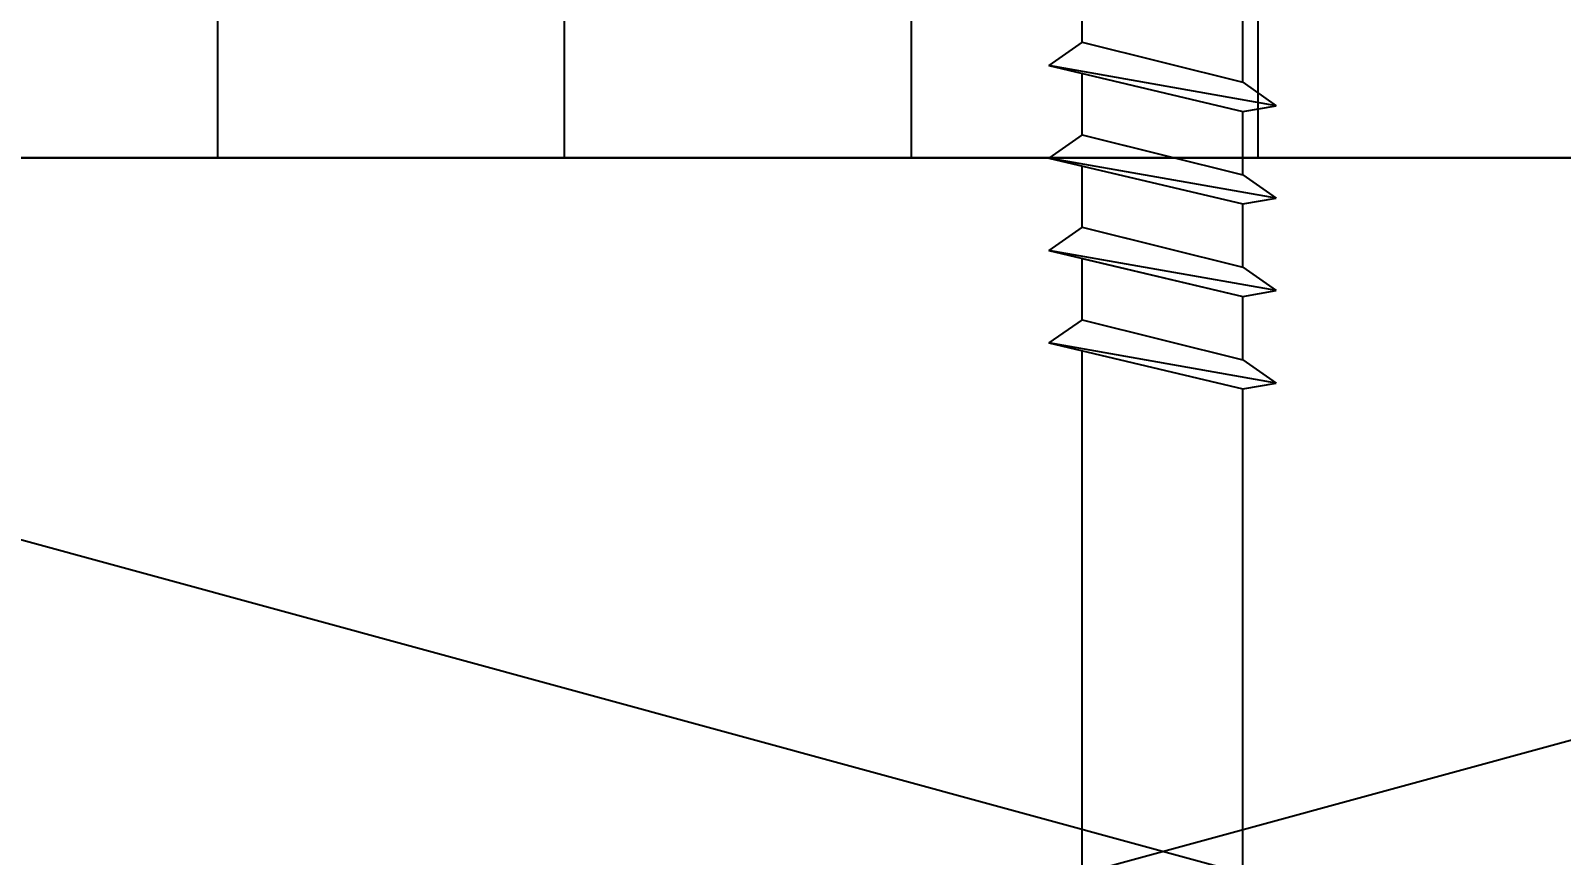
# Model space of a CAD drawing. Header units: inches. Extents: x -2661 to 42767, y -1222 to 9099.
# Drawn here: x -668.827 to -667.172, y 2641.201 to 2642.093 of the extents above; entities that cross this region are included whole.
import ezdxf
from ezdxf import colors
from ezdxf.entities.mleader import LeaderData, LeaderLine
from ezdxf.math import Vec2, Vec3

# ---------------------------------------------------------------- set-up
doc = ezdxf.new("R2010")
doc.units = ezdxf.units.IN
doc.header["$LTSCALE"] = 12
doc.header["$MEASUREMENT"] = 0
doc.layers.get('0').update_dxf_attribs({"linetype": 'CONTINUOUS'})
doc.layers.add('DESIGNER COMMENTS', color=221, linetype='CONTINUOUS', plot=False)
for name, color, linetype in [('S-ANNO-NOTE', 4, 'CONTINUOUS'), ('S-FASTENERS', 2, 'CONTINUOUS'), ('S-SIMPSON', 2, 'CONTINUOUS'), ('S-WOOD', 3, 'CONTINUOUS')]:
    doc.layers.add(name, color=color, linetype=linetype)
doc.styles.add('Arial', font='arial.ttf', dxfattribs={"width": 0.85})

# ---------------------------------------------------------------- blocks, each defined once
blk = doc.blocks.new('*U1284')
blk.add_lwpolyline([(1.5, -5.5), (0, -5.5), (0, 0), (1.5, 0)], close=True)
at = {"layer": 'S-WOOD', "color": 2}
for p, q in [((1.5, -5.5), (0, 0)), ((1.5, 0), (0, -5.5))]:
    blk.add_line(p, q, dxfattribs=at)
blk = doc.blocks.new('*U1147')
at = {"layer": 'S-WOOD'}
h = blk.add_hatch(dxfattribs=at)
h.set_pattern_fill('ANSI33', color=1, scale=3, angle=45, style=0)
h.set_pattern_definition([(90, (3.75, -8.375), (-0.75, 1e-16), []), (90, (4.125, -8), (-0.75, 1e-16), [0.375, -0.1875])])
h.paths.add_polyline_path([(5.25, -11.875), (0, -11.875), (0, 0), (5.25, 0)])
blk.add_lwpolyline([(5.25, -11.875), (0, -11.875), (0, 0), (5.25, 0)], close=True)
at = {"color": 4}
blk.add_lwpolyline([(0, 0), (5.25, 0), (5.25, -11.875), (0, -11.875)], close=True, dxfattribs=at)
blk = doc.blocks.new('SDS.25X6-f')
at = {"layer": 'S-SIMPSON'}
for p, q in [((-0.087, -0.536), (-0.087, -2.7912)), ((0.087, -0.5316), (0.087, -2.75)), ((0.087, -0.5316), (0.087, -2.75)), ((-0.087, -0.5749), (-0.087, -2.7912)), ((0.087, -2.6816), (0.087, -2.75)), ((0.087, -2.6816), (0.087, -2.75)), ((0.087, -2.6816), (0.087, -2.75)), ((0.087, -2.6816), (0.087, -2.75)), ((0.087, -2.6816), (0.087, -2.75)), ((0.087, -2.6816), (0.087, -2.75)), ((-0.087, -2.7249), (-0.087, -2.7912)), ((-0.087, -2.7249), (-0.087, -2.7912)), ((-0.087, -2.7249), (-0.087, -2.7912)), ((-0.087, -2.7249), (-0.087, -2.7912)), ((-0.087, -2.7249), (-0.087, -2.7912)), ((-0.087, -2.7249), (-0.087, -2.7912)), ((-0.087, -2.7249), (-0.087, -2.7912)), ((-0.087, -2.7249), (-0.087, -2.7912))]:
    blk.add_line(p, q, dxfattribs=at)
at = {"layer": 'S-SIMPSON', "color": 1}
for p, q in [((-0.123, -2.7997), (0.087, -2.75)), ((-0.123, -2.7997), (0.087, -2.75)), ((-0.123, -2.7997), (0.087, -2.75)), ((-0.123, -2.7997), (0.087, -2.75)), ((0.123, -2.7563), (-0.123, -2.7997)), ((0.123, -2.7563), (-0.123, -2.7997)), ((0.123, -2.7563), (-0.123, -2.7997)), ((0.123, -2.7563), (-0.123, -2.7997)), ((0.087, -2.75), (0.123, -2.7563)), ((0.087, -2.75), (0.123, -2.7563)), ((0.087, -2.75), (0.123, -2.7563)), ((0.087, -2.75), (0.123, -2.7563)), ((0.087, -2.7816), (0.123, -2.7563)), ((0.087, -2.7816), (0.123, -2.7563)), ((0.087, -2.7816), (0.123, -2.7563)), ((0.087, -2.7816), (0.123, -2.7563)), ((-0.087, -2.8249), (0.087, -2.7816)), ((-0.087, -2.8249), (0.087, -2.7816)), ((-0.087, -2.8249), (0.087, -2.7816)), ((-0.087, -2.8249), (0.087, -2.7816)), ((0.087, -2.7816), (0.087, -2.85)), ((0.087, -2.7816), (0.087, -2.85)), ((0.087, -2.7816), (0.087, -2.85)), ((0.087, -2.7816), (0.087, -2.85)), ((0.087, -2.7816), (0.087, -2.85)), ((0.087, -2.7816), (0.087, -2.85)), ((0.087, -2.7816), (0.087, -2.85)), ((0.087, -2.7816), (0.087, -2.85)), ((0.087, -2.7816), (0.087, -2.85)), ((0.087, -2.7816), (0.087, -2.85)), ((0.087, -2.7816), (0.087, -2.85)), ((0.087, -2.7816), (0.087, -2.85)), ((0.087, -2.7816), (0.087, -2.85)), ((0.087, -2.7816), (0.087, -2.85)), ((-0.087, -2.8249), (-0.123, -2.7997)), ((-0.087, -2.8249), (-0.123, -2.7997)), ((-0.087, -2.8249), (-0.123, -2.7997)), ((-0.087, -2.8249), (-0.123, -2.7997)), ((-0.087, -2.8249), (-0.123, -2.7997)), ((-0.087, -2.8249), (0, -2.8032)), ((-0.087, -2.8249), (-0.087, -2.8912)), ((-0.087, -2.8249), (-0.087, -2.8912)), ((-0.087, -2.8249), (-0.087, -2.8912)), ((-0.087, -2.8249), (-0.087, -2.8912)), ((-0.087, -2.8249), (-0.087, -2.8912)), ((-0.087, -2.8249), (-0.087, -2.8912)), ((-0.087, -2.8249), (-0.087, -2.8912)), ((-0.087, -2.8249), (-0.087, -2.8912)), ((-0.087, -2.8249), (-0.087, -2.8912)), ((-0.087, -2.8249), (-0.087, -2.8912)), ((-0.087, -2.8249), (-0.087, -2.8912)), ((-0.087, -2.8249), (-0.087, -2.8912)), ((-0.087, -2.8249), (-0.087, -2.8912)), ((-0.087, -2.8249), (-0.087, -2.8912)), ((-0.087, -2.8249), (-0.087, -2.8912)), ((-0.087, -2.8249), (-0.087, -2.8912)), ((-0.123, -2.8997), (0.087, -2.85)), ((-0.123, -2.8997), (0.087, -2.85)), ((-0.123, -2.8997), (0.087, -2.85)), ((-0.123, -2.8997), (0.087, -2.85)), ((-0.123, -2.8997), (0.087, -2.85)), ((-0.123, -2.8997), (0.087, -2.85)), ((-0.123, -2.8997), (0.087, -2.85)), ((-0.123, -2.8997), (0.087, -2.85)), ((0.123, -2.8563), (-0.123, -2.8997)), ((0.123, -2.8563), (-0.123, -2.8997)), ((0.123, -2.8563), (-0.123, -2.8997)), ((0.123, -2.8563), (-0.123, -2.8997)), ((0.123, -2.8563), (-0.123, -2.8997)), ((0.123, -2.8563), (-0.123, -2.8997)), ((0.123, -2.8563), (-0.123, -2.8997)), ((0.123, -2.8563), (-0.123, -2.8997)), ((0.123, -2.8563), (-0.123, -2.8997)), ((-0.087, -2.8912), (0.087, -2.85)), ((0.087, -2.85), (0.123, -2.8563)), ((0.087, -2.85), (0.123, -2.8563)), ((0.087, -2.85), (0.123, -2.8563)), ((0.087, -2.85), (0.123, -2.8563)), ((0.087, -2.85), (0.123, -2.8563)), ((0.087, -2.85), (0.123, -2.8563)), ((0.087, -2.85), (0.123, -2.8563)), ((0.087, -2.85), (0.123, -2.8563)), ((0.087, -2.85), (0.123, -2.8563)), ((0.087, -2.8816), (0.123, -2.8563)), ((0.087, -2.8816), (0.123, -2.8563)), ((0.087, -2.8816), (0.123, -2.8563)), ((0.087, -2.8816), (0.123, -2.8563)), ((0.087, -2.8816), (0.123, -2.8563)), ((0.087, -2.8816), (0.123, -2.8563)), ((0.087, -2.8816), (0.123, -2.8563)), ((0.087, -2.8816), (0.123, -2.8563)), ((0.087, -2.8816), (0.123, -2.8563)), ((-0.087, -2.9249), (0.087, -2.8816)), ((-0.087, -2.9249), (0.087, -2.8816)), ((-0.087, -2.9249), (0.087, -2.8816)), ((-0.087, -2.9249), (0.087, -2.8816)), ((-0.087, -2.9249), (0.087, -2.8816)), ((-0.087, -2.9249), (0.087, -2.8816)), ((-0.087, -2.9249), (0.087, -2.8816)), ((-0.087, -2.9249), (0.087, -2.8816)), ((-0.087, -2.9249), (0.087, -2.8816)), ((0.087, -2.8816), (0.087, -2.95)), ((0.087, -2.8816), (0.087, -2.95)), ((0.087, -2.8816), (0.087, -2.95)), ((0.087, -2.8816), (0.087, -2.95)), ((0.087, -2.8816), (0.087, -2.95)), ((0.087, -2.8816), (0.087, -2.95)), ((0.087, -2.8816), (0.087, -2.95)), ((0.087, -2.8816), (0.087, -2.95)), ((0.087, -2.8816), (0.087, -2.95)), ((0.087, -2.8816), (0.087, -2.95)), ((0.087, -2.8816), (0.087, -2.95)), ((0.087, -2.8816), (0.087, -2.95)), ((0.087, -2.8816), (0.087, -2.95)), ((0.087, -2.8816), (0.087, -2.95)), ((0.087, -2.8816), (0.087, -2.95)), ((0.087, -2.8816), (0.087, -2.95)), ((0.087, -2.8816), (0.087, -2.95)), ((0.087, -2.8816), (0.087, -2.95)), ((0.087, -2.8816), (0.087, -2.95)), ((0.087, -2.8816), (0.087, -2.95)), ((0.087, -2.8816), (0.087, -2.95)), ((-0.087, -2.9249), (-0.123, -2.8997)), ((-0.087, -2.9249), (-0.123, -2.8997)), ((-0.087, -2.9249), (-0.123, -2.8997)), ((-0.087, -2.9249), (-0.123, -2.8997)), ((-0.087, -2.9249), (-0.123, -2.8997)), ((-0.087, -2.9249), (-0.123, -2.8997)), ((-0.087, -2.9249), (-0.123, -2.8997)), ((-0.087, -2.9249), (-0.123, -2.8997)), ((-0.087, -2.9249), (-0.123, -2.8997)), ((-0.087, -2.9249), (-0.123, -2.8997)), ((-0.087, -2.9249), (-0.123, -2.8997)), ((-0.087, -2.9249), (-0.123, -2.8997)), ((-0.087, -2.9249), (-0.123, -2.8997)), ((-0.087, -2.9249), (0.013, -2.9)), ((-0.087, -2.9249), (0.013, -2.9)), ((-0.087, -2.9249), (0.013, -2.9)), ((-0.087, -2.9249), (0, -2.9032)), ((-0.087, -2.9249), (-0.087, -2.9912)), ((-0.087, -2.9249), (-0.087, -2.9912)), ((-0.087, -2.9249), (-0.087, -2.9912)), ((-0.087, -2.9249), (-0.087, -2.9912)), ((-0.087, -2.9249), (-0.087, -2.9912)), ((-0.087, -2.9249), (-0.087, -2.9912)), ((-0.087, -2.9249), (-0.087, -2.9912)), ((-0.087, -2.9249), (-0.087, -2.9912)), ((-0.087, -2.9249), (-0.087, -2.9912)), ((-0.087, -2.9249), (-0.087, -2.9912)), ((-0.087, -2.9249), (-0.087, -2.9912)), ((-0.087, -2.9249), (-0.087, -2.9912)), ((-0.087, -2.9249), (-0.087, -2.9912)), ((-0.087, -2.9249), (-0.087, -2.9912)), ((-0.087, -2.9249), (-0.087, -2.9912)), ((-0.087, -2.9249), (-0.087, -2.9912)), ((-0.087, -2.9249), (-0.087, -2.9912)), ((-0.087, -2.9249), (-0.087, -2.9912)), ((-0.087, -2.9249), (-0.087, -2.9912)), ((-0.087, -2.9249), (-0.087, -2.9912)), ((-0.087, -2.9249), (-0.087, -2.9912)), ((-0.123, -2.9997), (0.087, -2.95)), ((-0.123, -2.9997), (0.087, -2.95)), ((-0.123, -2.9997), (0.087, -2.95)), ((-0.123, -2.9997), (0.087, -2.95)), ((-0.123, -2.9997), (0.087, -2.95)), ((-0.123, -2.9997), (0.087, -2.95)), ((-0.123, -2.9997), (0.087, -2.95)), ((-0.123, -2.9997), (0.087, -2.95)), ((-0.123, -2.9997), (0.087, -2.95)), ((-0.123, -2.9997), (0.087, -2.95)), ((-0.123, -2.9997), (0.087, -2.95)), ((-0.123, -2.9997), (0.087, -2.95)), ((0.123, -2.9563), (-0.123, -2.9997)), ((0.123, -2.9563), (-0.123, -2.9997)), ((0.123, -2.9563), (-0.123, -2.9997)), ((0.123, -2.9563), (-0.123, -2.9997)), ((0.123, -2.9563), (-0.123, -2.9997)), ((0.123, -2.9563), (-0.123, -2.9997)), ((0.123, -2.9563), (-0.123, -2.9997)), ((0.123, -2.9563), (-0.123, -2.9997)), ((0.123, -2.9563), (-0.123, -2.9997)), ((0.123, -2.9563), (-0.123, -2.9997)), ((0.123, -2.9563), (-0.123, -2.9997)), ((0.123, -2.9563), (-0.123, -2.9997)), ((0.087, -2.95), (0.123, -2.9563)), ((0.087, -2.95), (0.123, -2.9563)), ((0.087, -2.95), (0.123, -2.9563)), ((0.087, -2.95), (0.123, -2.9563)), ((0.087, -2.95), (0.123, -2.9563)), ((0.087, -2.95), (0.123, -2.9563)), ((0.087, -2.95), (0.123, -2.9563)), ((0.087, -2.95), (0.123, -2.9563)), ((0.087, -2.95), (0.123, -2.9563)), ((0.087, -2.95), (0.123, -2.9563)), ((0.087, -2.95), (0.123, -2.9563)), ((0.087, -2.95), (0.123, -2.9563)), ((0.087, -2.9816), (0.123, -2.9563)), ((0.087, -2.9816), (0.123, -2.9563)), ((0.087, -2.9816), (0.123, -2.9563)), ((0.087, -2.9816), (0.123, -2.9563)), ((0.087, -2.9816), (0.123, -2.9563)), ((0.087, -2.9816), (0.123, -2.9563)), ((0.087, -2.9816), (0.123, -2.9563)), ((0.087, -2.9816), (0.123, -2.9563)), ((0.087, -2.9816), (0.123, -2.9563)), ((0.087, -2.9816), (0.123, -2.9563)), ((0.087, -2.9816), (0.123, -2.9563)), ((0.087, -2.9816), (0.123, -2.9563)), ((-0.087, -3.0249), (0.087, -2.9816)), ((-0.087, -3.0249), (0.087, -2.9816)), ((-0.087, -3.0249), (0.087, -2.9816)), ((-0.087, -3.0249), (0.087, -2.9816)), ((-0.087, -3.0249), (0.087, -2.9816)), ((-0.087, -3.0249), (0.087, -2.9816)), ((-0.087, -3.0249), (0.087, -2.9816)), ((-0.087, -3.0249), (0.087, -2.9816)), ((-0.087, -3.0249), (0.087, -2.9816)), ((-0.087, -3.0249), (0.087, -2.9816)), ((-0.087, -3.0249), (0.087, -2.9816)), ((-0.087, -3.0249), (0.087, -2.9816)), ((0.087, -2.9816), (0.087, -3.05)), ((0.087, -2.9816), (0.087, -3.05)), ((0.087, -2.9816), (0.087, -3.05)), ((0.087, -2.9816), (0.087, -3.05)), ((0.087, -2.9816), (0.087, -3.05)), ((0.087, -2.9816), (0.087, -3.05)), ((0.087, -2.9816), (0.087, -3.05)), ((0.087, -2.9816), (0.087, -3.05)), ((0.087, -2.9816), (0.087, -3.05)), ((0.087, -2.9816), (0.087, -3.05)), ((0.087, -2.9816), (0.087, -3.05)), ((0.087, -2.9816), (0.087, -3.05)), ((0.087, -2.9816), (0.087, -3.05)), ((0.087, -2.9816), (0.087, -3.05)), ((0.087, -2.9816), (0.087, -3.05)), ((0.087, -2.9816), (0.087, -3.05)), ((0.087, -2.9816), (0.087, -3.05)), ((0.087, -2.9816), (0.087, -3.05)), ((0.087, -2.9816), (0.087, -3.05)), ((0.087, -2.9816), (0.087, -3.05)), ((0.087, -2.9816), (0.087, -3.05)), ((0.087, -2.9816), (0.087, -3.05)), ((0.087, -2.9816), (0.087, -3.05)), ((0.087, -2.9816), (0.087, -3.05)), ((0.087, -2.9816), (0.087, -3.05)), ((-0.087, -3.0249), (-0.123, -2.9997)), ((-0.087, -3.0249), (-0.123, -2.9997)), ((-0.087, -3.0249), (-0.123, -2.9997)), ((-0.087, -3.0249), (-0.123, -2.9997)), ((-0.087, -3.0249), (-0.123, -2.9997)), ((-0.087, -3.0249), (-0.123, -2.9997)), ((-0.087, -3.0249), (-0.123, -2.9997)), ((-0.087, -3.0249), (-0.123, -2.9997)), ((-0.087, -3.0249), (-0.123, -2.9997)), ((-0.087, -3.0249), (-0.123, -2.9997)), ((-0.087, -3.0249), (-0.123, -2.9997)), ((-0.087, -3.0249), (-0.123, -2.9997)), ((-0.087, -3.0249), (-0.123, -2.9997)), ((-0.087, -3.0249), (-0.123, -2.9997)), ((-0.087, -3.0249), (-0.123, -2.9997)), ((-0.087, -3.0249), (0.013, -3)), ((-0.087, -3.0249), (0.013, -3)), ((-0.087, -3.0249), (0.013, -3)), ((-0.087, -3.0249), (-0.087, -3.0912)), ((-0.087, -3.0249), (-0.087, -3.0912)), ((-0.087, -3.0249), (-0.087, -3.0912)), ((-0.087, -3.0249), (-0.087, -3.0912)), ((-0.087, -3.0249), (-0.087, -3.0912)), ((-0.087, -3.0249), (-0.087, -3.0912)), ((-0.087, -3.0249), (-0.087, -3.0912)), ((-0.087, -3.0249), (-0.087, -3.0912)), ((-0.087, -3.0249), (-0.087, -3.0912)), ((-0.087, -3.0249), (-0.087, -3.0912)), ((-0.087, -3.0249), (-0.087, -3.0912)), ((-0.087, -3.0249), (-0.087, -3.0912)), ((-0.087, -3.0249), (-0.087, -3.0912)), ((-0.087, -3.0249), (-0.087, -3.0912)), ((-0.087, -3.0249), (-0.087, -3.0912)), ((-0.087, -3.0249), (-0.087, -3.0912)), ((-0.087, -3.0249), (-0.087, -3.0912)), ((-0.087, -3.0249), (-0.087, -3.0912)), ((-0.087, -3.0249), (-0.087, -3.0912)), ((-0.087, -3.0249), (-0.087, -3.0912)), ((-0.087, -3.0249), (-0.087, -3.0912)), ((-0.087, -3.0249), (-0.087, -3.0912)), ((-0.087, -3.0249), (-0.087, -3.0912)), ((-0.087, -3.0249), (-0.087, -3.0912)), ((-0.087, -3.0249), (-0.087, -3.0912)), ((-0.123, -3.0997), (0.087, -3.05)), ((-0.123, -3.0997), (0.087, -3.05)), ((-0.123, -3.0997), (0.087, -3.05)), ((-0.123, -3.0997), (0.087, -3.05)), ((-0.123, -3.0997), (0.087, -3.05)), ((-0.123, -3.0997), (0.087, -3.05)), ((-0.123, -3.0997), (0.087, -3.05)), ((-0.123, -3.0997), (0.087, -3.05)), ((-0.123, -3.0997), (0.087, -3.05)), ((-0.123, -3.0997), (0.087, -3.05)), ((-0.123, -3.0997), (0.087, -3.05)), ((-0.123, -3.0997), (0.087, -3.05)), ((-0.123, -3.0997), (0.087, -3.05)), ((-0.123, -3.0997), (0.087, -3.05)), ((-0.123, -3.0997), (0.087, -3.05)), ((-0.123, -3.0997), (0.087, -3.05)), ((-0.123, -3.0997), (0.087, -3.05)), ((-0.123, -3.0997), (0.087, -3.05)), ((-0.123, -3.0997), (0.087, -3.05)), ((0.123, -3.0563), (-0.123, -3.0997)), ((0.123, -3.0563), (-0.123, -3.0997)), ((0.123, -3.0563), (-0.123, -3.0997)), ((0.123, -3.0563), (-0.123, -3.0997)), ((0.123, -3.0563), (-0.123, -3.0997)), ((0.123, -3.0563), (-0.123, -3.0997)), ((0.123, -3.0563), (-0.123, -3.0997)), ((0.123, -3.0563), (-0.123, -3.0997)), ((0.123, -3.0563), (-0.123, -3.0997)), ((0.123, -3.0563), (-0.123, -3.0997)), ((0.123, -3.0563), (-0.123, -3.0997)), ((0.123, -3.0563), (-0.123, -3.0997)), ((0.123, -3.0563), (-0.123, -3.0997)), ((0.123, -3.0563), (-0.123, -3.0997)), ((0.123, -3.0563), (-0.123, -3.0997)), ((0.123, -3.0563), (-0.123, -3.0997)), ((0.123, -3.0563), (-0.123, -3.0997)), ((0.123, -3.0563), (-0.123, -3.0997)), ((0.123, -3.0563), (-0.123, -3.0997)), ((0.087, -3.05), (0.123, -3.0563)), ((0.087, -3.05), (0.123, -3.0563)), ((0.087, -3.05), (0.123, -3.0563)), ((0.087, -3.05), (0.123, -3.0563)), ((0.087, -3.05), (0.123, -3.0563)), ((0.087, -3.05), (0.123, -3.0563)), ((0.087, -3.05), (0.123, -3.0563)), ((0.087, -3.05), (0.123, -3.0563)), ((0.087, -3.05), (0.123, -3.0563)), ((0.087, -3.05), (0.123, -3.0563)), ((0.087, -3.05), (0.123, -3.0563)), ((0.087, -3.05), (0.123, -3.0563)), ((0.087, -3.05), (0.123, -3.0563)), ((0.087, -3.05), (0.123, -3.0563)), ((0.087, -3.05), (0.123, -3.0563)), ((0.087, -3.05), (0.123, -3.0563)), ((0.087, -3.05), (0.123, -3.0563)), ((0.087, -3.05), (0.123, -3.0563)), ((0.087, -3.05), (0.123, -3.0563)), ((0.087, -3.0816), (0.123, -3.0563)), ((0.087, -3.0816), (0.123, -3.0563)), ((0.087, -3.0816), (0.123, -3.0563)), ((0.087, -3.0816), (0.123, -3.0563)), ((0.087, -3.0816), (0.123, -3.0563)), ((0.087, -3.0816), (0.123, -3.0563)), ((0.087, -3.0816), (0.123, -3.0563)), ((0.087, -3.0816), (0.123, -3.0563)), ((0.087, -3.0816), (0.123, -3.0563)), ((0.087, -3.0816), (0.123, -3.0563)), ((0.087, -3.0816), (0.123, -3.0563)), ((0.087, -3.0816), (0.123, -3.0563)), ((0.087, -3.0816), (0.123, -3.0563)), ((0.087, -3.0816), (0.123, -3.0563)), ((0.087, -3.0816), (0.123, -3.0563)), ((0.087, -3.0816), (0.123, -3.0563)), ((0.087, -3.0816), (0.123, -3.0563)), ((0.087, -3.0816), (0.123, -3.0563)), ((0.087, -3.0816), (0.123, -3.0563)), ((-0.087, -3.1249), (0.087, -3.0816)), ((-0.087, -3.1249), (0.087, -3.0816)), ((-0.087, -3.1249), (0.087, -3.0816)), ((-0.087, -3.1249), (0.087, -3.0816)), ((-0.087, -3.1249), (0.087, -3.0816)), ((-0.087, -3.1249), (0.087, -3.0816)), ((-0.087, -3.1249), (0.087, -3.0816)), ((-0.087, -3.1249), (0.087, -3.0816)), ((-0.087, -3.1249), (0.087, -3.0816)), ((-0.087, -3.1249), (0.087, -3.0816)), ((-0.087, -3.1249), (0.087, -3.0816)), ((-0.087, -3.1249), (0.087, -3.0816)), ((-0.087, -3.1249), (0.087, -3.0816)), ((-0.087, -3.1249), (0.087, -3.0816)), ((-0.087, -3.1249), (0.087, -3.0816)), ((-0.087, -3.1249), (0.087, -3.0816)), ((-0.087, -3.1249), (0.087, -3.0816)), ((-0.087, -3.1249), (0.087, -3.0816)), ((-0.087, -3.1249), (0.087, -3.0816)), ((0.087, -3.0816), (0.087, -3.15)), ((0.087, -3.0816), (0.087, -3.15)), ((0.087, -3.0816), (0.087, -3.15)), ((0.087, -3.0816), (0.087, -3.15)), ((0.087, -3.0816), (0.087, -3.15)), ((0.087, -3.0816), (0.087, -3.15)), ((0.087, -3.0816), (0.087, -3.15)), ((0.087, -3.0816), (0.087, -3.15)), ((0.087, -3.0816), (0.087, -3.15)), ((0.087, -3.0816), (0.087, -3.15)), ((0.087, -3.0816), (0.087, -3.15)), ((0.087, -3.0816), (0.087, -3.15)), ((-0.087, -3.1249), (-0.123, -3.0997)), ((-0.087, -3.1249), (-0.123, -3.0997)), ((-0.087, -3.1249), (-0.123, -3.0997)), ((-0.087, -3.1249), (-0.123, -3.0997)), ((-0.087, -3.1249), (-0.123, -3.0997)), ((-0.087, -3.1249), (-0.123, -3.0997)), ((-0.087, -3.1249), (-0.123, -3.0997)), ((-0.087, -3.1249), (-0.123, -3.0997)), ((-0.087, -3.1249), (-0.123, -3.0997)), ((-0.087, -3.1249), (-0.123, -3.0997)), ((-0.087, -3.1249), (-0.123, -3.0997)), ((-0.087, -3.1249), (-0.123, -3.0997)), ((-0.087, -3.1249), (-0.123, -3.0997)), ((-0.087, -3.1249), (-0.123, -3.0997)), ((-0.087, -3.1249), (-0.123, -3.0997)), ((-0.087, -3.1249), (-0.123, -3.0997)), ((-0.087, -3.1249), (-0.123, -3.0997)), ((-0.087, -3.1249), (-0.123, -3.0997)), ((-0.087, -3.1249), (-0.123, -3.0997)), ((-0.087, -3.1249), (-0.123, -3.0997)), ((-0.087, -3.1249), (-0.123, -3.0997)), ((-0.087, -3.1249), (-0.123, -3.0997)), ((-0.087, -3.1249), (-0.123, -3.0997)), ((-0.087, -3.1249), (0, -3.1032)), ((-0.087, -3.1249), (0, -3.1032)), ((-0.087, -3.1249), (0, -3.1032)), ((-0.087, -3.1249), (0, -3.1032)), ((-0.087, -3.1249), (-0.087, -3.1912)), ((-0.087, -3.1249), (-0.087, -3.1912)), ((-0.087, -3.1249), (-0.087, -3.1912)), ((-0.087, -3.1249), (-0.087, -3.1912)), ((-0.087, -3.1249), (-0.087, -3.1912)), ((-0.087, -3.1249), (-0.087, -3.1912)), ((-0.087, -3.1249), (-0.087, -3.1912)), ((-0.087, -3.1249), (-0.087, -3.1912)), ((-0.087, -3.1249), (-0.087, -3.1912)), ((-0.087, -3.1249), (-0.087, -3.1912)), ((-0.087, -3.1249), (-0.087, -3.1912)), ((-0.087, -3.1249), (-0.087, -3.1912)), ((-0.087, -3.1249), (-0.087, -3.1912)), ((-0.087, -3.1249), (-0.087, -3.1912))]:
    blk.add_line(p, q, dxfattribs=at)
blk = doc.blocks.new('*U1812')
at = {"layer": 'S-FASTENERS'}
blk.add_blockref('SDS.25X6-f', (0, 0), dxfattribs=at)

msp = doc.modelspace()

# ---------------------------------------------------------------- block references
at = {"layer": 'S-FASTENERS', "xscale": -1, "rotation": 180}
msp.add_blockref('*U1812', (-667.60293, 2638.95514), dxfattribs=at)
at = {"layer": 'S-WOOD'}
msp.add_blockref('*U1147', (-670.10293, 2653.83014), dxfattribs=at)
at = {"layer": 'S-WOOD', "rotation": 270}
msp.add_blockref('*U1284', (-664.85293, 2641.95514), dxfattribs=at)

# ---------------------------------------------------------------- leaders
at = {"layer": 'DESIGNER COMMENTS'}
ml = msp.add_multileader_mtext('Standard', dxfattribs=at)
ml.set_content('\\A1;{\\C221;**OR REMOVE BLOCKING  AND CHECK STEEL BEAM FOR COMPRESSION/FULLY UNBRACED**}', color=4, style='Arial')
ml.set_leader_properties(color=2)
ml.build(insert=Vec2(0, 0))
ml.multileader.update_dxf_attribs({"dogleg_length": 0.36, "arrow_head_size": 1.3125, "scale": 12})
ctx = ml.context
ctx.base_point, ctx.scale, ctx.char_height, ctx.arrow_head_size, ctx.landing_gap_size, ctx.plane_origin = Vec3(-821.89359, 2812.87241), 12, 1.125, 1.3125, 1.08, Vec3(-798.84089, 3112.57783)
ctx.text_align_type = 2
notes = []
notes.append((ctx, [(0, (0, 0, 0), (0, 0), (1, 0), 1, [])]))
ctx.mtext.insert, ctx.mtext.width, ctx.mtext.alignment, ctx.mtext.flow_direction = Vec3(-803.19341, 2813.4445), 18.6130968, 3, 5
ml = msp.add_multileader_mtext('Standard', dxfattribs=at)
ml.set_content('\\A1;{\\C221;**OR REMOVE BLOCKING  AND CHECK STEEL BEAM FOR COMPRESSION/FULLY UNBRACED**}', color=4, style='Arial')
ml.set_leader_properties(color=2)
ml.build(insert=Vec2(0, 0))
ml.multileader.update_dxf_attribs({"dogleg_length": 0.36, "arrow_head_size": 1.3125, "scale": 12})
ctx = ml.context
ctx.base_point, ctx.scale, ctx.char_height, ctx.arrow_head_size, ctx.landing_gap_size, ctx.plane_origin = Vec3(-919.29777, 2809.54938), 12, 1.125, 1.3125, 1.08, Vec3(-896.24507, 3109.25481)
ctx.text_align_type = 2
notes.append((ctx, [(0, (0, 0, 0), (0, 0), (1, 0), 1, [])]))
ctx.mtext.insert, ctx.mtext.width, ctx.mtext.alignment, ctx.mtext.flow_direction = Vec3(-900.59759, 2810.12148), 18.6130968, 3, 5
ml = msp.add_multileader_mtext('Standard', dxfattribs=at)
ml.set_content('\\A1;{\\C221;**OR REMOVE BLOCKING  AND CHECK STEEL BEAM FOR COMPRESSION/FULLY UNBRACED**}', color=4, style='Arial')
ml.set_leader_properties(color=2)
ml.build(insert=Vec2(0, 0))
ml.multileader.update_dxf_attribs({"dogleg_length": 0.36, "arrow_head_size": 1.3125, "scale": 12})
ctx = ml.context
ctx.base_point, ctx.scale, ctx.char_height, ctx.arrow_head_size, ctx.landing_gap_size, ctx.plane_origin = Vec3(-801.79391, 2704.25533), 12, 1.125, 1.3125, 1.08, Vec3(-778.74122, 3003.96076)
ctx.text_align_type = 2
notes.append((ctx, [(0, (0, 0, 0), (0, 0), (1, 0), 1, [])]))
ctx.mtext.insert, ctx.mtext.width, ctx.mtext.alignment, ctx.mtext.flow_direction = Vec3(-783.09374, 2704.82743), 18.6130968, 3, 5
ml = msp.add_multileader_mtext('Standard', dxfattribs=at)
ml.set_content('\\A1;{\\C221;**OR REMOVE BLOCKING  AND CHECK STEEL BEAM FOR COMPRESSION/FULLY UNBRACED**}', color=4, style='Arial')
ml.set_leader_properties(color=2)
ml.build(insert=Vec2(0, 0))
ml.multileader.update_dxf_attribs({"dogleg_length": 0.36, "arrow_head_size": 1.3125, "scale": 12})
ctx = ml.context
ctx.base_point, ctx.scale, ctx.char_height, ctx.arrow_head_size, ctx.landing_gap_size, ctx.plane_origin = Vec3(-899.76304, 2702.80006), 12, 1.125, 1.3125, 1.08, Vec3(-876.71034, 3002.50548)
ctx.text_align_type = 2
notes.append((ctx, [(0, (0, 0, 0), (0, 0), (1, 0), 1, [])]))
ctx.mtext.insert, ctx.mtext.width, ctx.mtext.alignment, ctx.mtext.flow_direction = Vec3(-881.06286, 2703.37215), 18.6130968, 3, 5
at = {"layer": 'S-ANNO-NOTE'}
ml = msp.add_multileader_mtext('Standard', dxfattribs=at)
ml.set_content('"A35" CLIPS PER SHEAR WALL SCHEDULE', color=4, style='Arial')
ml.set_leader_properties(color=2)
ml.build(insert=Vec2(0, 0))
ml.multileader.update_dxf_attribs({"dogleg_length": 0.125, "arrow_head_size": 1.3125, "scale": 12})
ctx = ml.context
ctx.base_point, ctx.scale, ctx.char_height, ctx.arrow_head_size, ctx.landing_gap_size, ctx.plane_origin = Vec3(-613.71819, 2624.27869), 12, 1.125, 1.3125, 1.08, Vec3(-598.02789, 2857.73007)
ctx.text_align_type = 2
notes.append((ctx, [(1, (1, 1, 0), (-594.48749, 2624.27869), (-1, 0), 1.5, [(0, [(-578.00103, 2642.53328), (-581.43308, 2646.59654)], 0, [])])]))
ctx.mtext.insert, ctx.mtext.width, ctx.mtext.defined_height, ctx.mtext.alignment, ctx.mtext.flow_direction = Vec3(-597.06749, 2624.85078), 17.8960953, 4.07586, 3, 5
ml = msp.add_multileader_mtext('Standard', dxfattribs=at)
ml.set_content('\\A1;JOIST PER PLAN', color=4, style='Arial')
ml.set_leader_properties(color=2)
ml.build(insert=Vec2(0, 0))
ml.multileader.update_dxf_attribs({"dogleg_length": 0.36, "arrow_head_size": 1.3125, "scale": 12})
ctx = ml.context
ctx.base_point, ctx.scale, ctx.char_height, ctx.arrow_head_size, ctx.landing_gap_size, ctx.plane_origin = Vec3(-613.60996, 2635.83043), 12, 1.125, 1.3125, 1.08, Vec3(-548.87534, 2932.33919)
ctx.text_align_type = 2
notes.append((ctx, [(0, (1, 1, 0), (-599.33141, 2635.83043), (-1, 0), 1.5, [(0, [(-596.92316, 2641.95514)], 0, [])])]))
ctx.mtext.insert, ctx.mtext.width, ctx.mtext.alignment, ctx.mtext.flow_direction = Vec3(-601.91141, 2636.40252), 17.75, 3, 5
ml = msp.add_multileader_mtext('Standard', dxfattribs=at)
ml.set_content('\\A1;1{\\H0.7x;\\S3#4;}"x FULL DEPTH LSL BLOCKING w/ (3) 10d NAILS @48"O.C..', color=4, style='Arial')
ml.set_leader_properties(color=2)
ml.build(insert=Vec2(0, 0))
ml.multileader.update_dxf_attribs({"dogleg_length": 0.36, "arrow_head_size": 1.3125, "scale": 12})
ctx = ml.context
ctx.base_point, ctx.scale, ctx.char_height, ctx.arrow_head_size, ctx.landing_gap_size, ctx.plane_origin = Vec3(-611.36409, 2631.83043), 12, 1.125, 1.3125, 1.08, Vec3(-552.42382, 2924.48348)
ctx.text_align_type = 2
notes.append((ctx, [(0, (1, 1, 0), (-594.48749, 2631.83043), (-1, 0), 1.5, [(0, [(-589.09048, 2641.95514)], 0, [])])]))
ctx.mtext.insert, ctx.mtext.width, ctx.mtext.defined_height, ctx.mtext.alignment, ctx.mtext.flow_direction = Vec3(-597.06749, 2632.5583), 13.6210174, 3.81495, 3, 5
for ctx, leaders in notes:
    for number, flags, end, landing, length, lines in leaders:
        leader = LeaderData()
        leader.index, (leader.has_last_leader_line, leader.has_dogleg_vector, leader.attachment_direction) = number, flags
        leader.last_leader_point, leader.dogleg_vector, leader.dogleg_length = Vec3(end), Vec3(landing), length
        for number, points, colour, breaks in lines:
            line = LeaderLine()
            line.index, line.vertices, line.color, line.breaks = number, Vec3.list(points), colors.encode_raw_color(colour), breaks
            leader.lines.append(line)
        ctx.leaders.append(leader)

doc.saveas('drawing.dxf')
